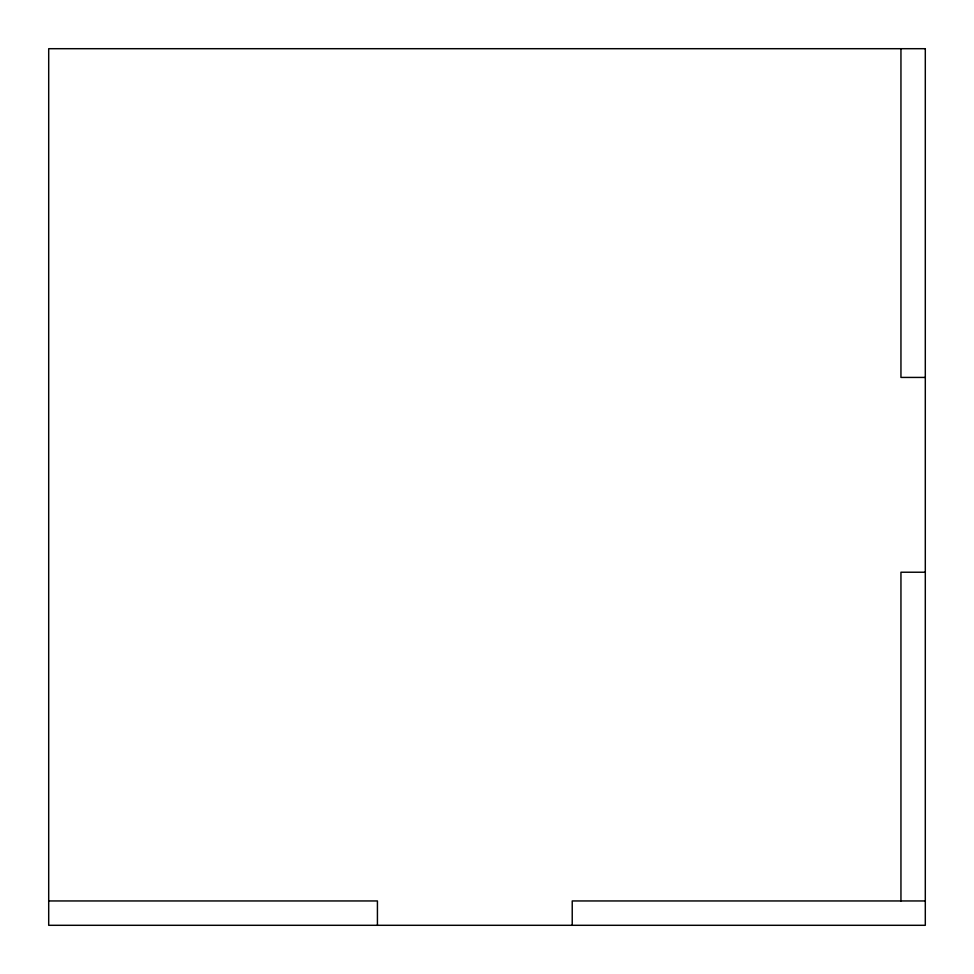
<?xml version="1.0" encoding="UTF-8"?>
<svg xmlns="http://www.w3.org/2000/svg" width="974" height="974" viewBox="0 0 974 974"><rect width="100%" height="100%" fill="white"/><g stroke="black" fill="none" stroke-linecap="round" stroke-linejoin="round"><path stroke-width="1.46" d="M925.3 377.425L900.95 377.425L900.95 48.7M925.3 572.225L900.95 572.225L900.95 900.95M48.7 900.95L377.425 900.95L377.425 925.3M925.3 900.95L572.225 900.95L572.225 925.3M925.3 48.7L48.7 48.7L48.7 925.3L925.3 925.3L925.3 48.7"/></g></svg>
